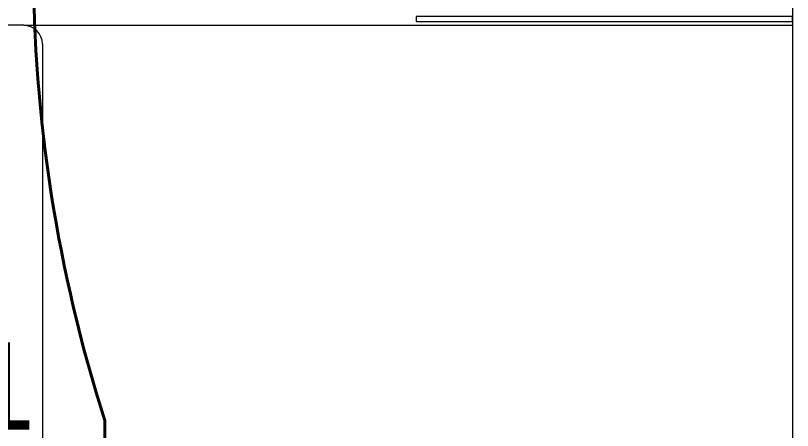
# Model space of a CAD drawing. Header units: metres. Extents: x 14 to 2416, y -346 to 476.
# Drawn here: x 138.284 to 139.527, y -68.92 to -68.255 of the extents above; entities that cross this region are included whole.
import ezdxf

# ---------------------------------------------------------------- set-up
doc = ezdxf.new("R2010")
doc.units = ezdxf.units.M
doc.linetypes.add('0', pattern=[0])
doc.layers.get('0').update_dxf_attribs({"linetype": '0', "lineweight": 20})
for name, color, linetype, lineweight in [('A-ANNO-TEXT', 20, 'Continuous', 13), ('A-WALL', 250, 'Continuous', 20), ('baños', 251, 'Continuous', 0), ('E Salida Luces', 22, 'Continuous', 40), ('E Tuberia Emp Losa', 22, 'Continuous', 40)]:
    doc.layers.add(name, color=color, linetype=linetype, lineweight=lineweight)
doc.styles.add('CENTURY GOTHIC', font='GOTHIC.TTF')

# ---------------------------------------------------------------- blocks, each defined once
blk = doc.blocks.new('PL BASE 2N NASAS 09')
at = {"layer": 'A-WALL'}
for p, q in [((165.0975, -5.4117), (165.0975, -7.5817)), ((163.8675, -7.4117), (163.8275, -7.4117)), ((163.8975, -7.4417), (163.8975, -8.8917)), ((165.0975, -7.5817), (165.0975, -8.8917))]:
    blk.add_line(p, q, dxfattribs=at)
blk.add_arc((163.8675, -7.4417), 0.03, 0, 90, dxfattribs=at)
at = {"layer": 'baños'}
blk.add_line((163.8675, -7.4117), (165.0975, -7.4117), dxfattribs=at)
blk.add_lwpolyline([(165.0975, -7.3976), (164.4954, -7.3976), (164.4954, -7.4054), (165.0975, -7.4054)], close=True, dxfattribs=at)
blk = doc.blocks.new('PL MUEBLES 2N NASAS 09')
blk.add_blockref('PL BASE 2N NASAS 09', (49.9143, 62.717))
blk = doc.blocks.new('A$C595364de')
blk.add_blockref('PL MUEBLES 2N NASAS 09', (-199.5618, -36.6052))
blk = doc.blocks.new('*U373')
at = {"layer": 'E Salida Luces', "linetype": 'Continuous'}
for p, q in [((0, 0.3583), (0, 0.1807)), ((-0.3576, 0.0007), (-0.18, 0.0007)), ((0.18, 0.0007), (0.3576, 0.0007)), ((0, -0.1793), (0, -0.3569))]:
    blk.add_line(p, q, dxfattribs=at)
blk.add_circle((0, 0.0007), 0.18, dxfattribs=at)

msp = doc.modelspace()

# ---------------------------------------------------------------- linework, layer by layer
at = {"layer": 'E Salida Luces'}
msp.add_arc((140.7109, -68.1717), 2.3987, 162.2329, 197.7671, dxfattribs=at)

# ---------------------------------------------------------------- block references
at = {"layer": 'A-ANNO-TEXT'}
msp.add_blockref('A$C595364de', (124.0766, -86.9711), dxfattribs=at)
at = {"layer": 'E Salida Luces', "xscale": 0.4, "yscale": 0.4, "zscale": 0.4, "rotation": 180}
msp.add_blockref('*U373', (138.4266, -69.0464), dxfattribs=at)

# ---------------------------------------------------------------- texts
at = {"layer": 'E Tuberia Emp Losa', "insert": (138.2629, -68.8485), "char_height": 0.14, "width": 0.276812, "attachment_point": 5, "style": 'CENTURY GOTHIC'}
msp.add_mtext('1 ', dxfattribs=at)

doc.saveas('drawing.dxf')
